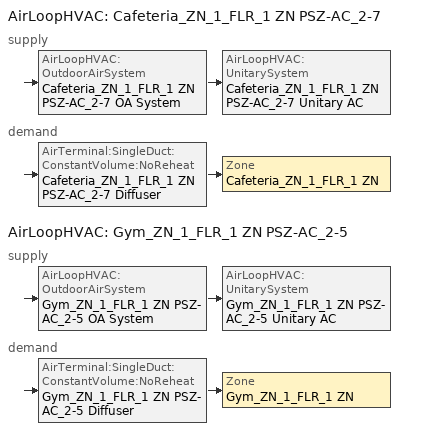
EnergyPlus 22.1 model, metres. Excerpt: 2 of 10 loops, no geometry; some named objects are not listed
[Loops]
AirLoopHVAC 'Cafeteria_ZN_1_FLR_1 ZN PSZ-AC_2-7'
 supply: AirLoopHVAC:OutdoorAirSystem 'Cafeteria_ZN_1_FLR_1 ZN PSZ-AC_2-7 OA System' > AirLoopHVAC:UnitarySystem 'Cafeteria_ZN_1_FLR_1 ZN PSZ-AC_2-7 Unitary AC'
 demand: AirTerminal:SingleDuct:ConstantVolume:NoReheat 'Cafeteria_ZN_1_FLR_1 ZN PSZ-AC_2-7 Diffuser' > Zone 'Cafeteria_ZN_1_FLR_1 ZN'
AirLoopHVAC 'Gym_ZN_1_FLR_1 ZN PSZ-AC_2-5'
 supply: AirLoopHVAC:OutdoorAirSystem 'Gym_ZN_1_FLR_1 ZN PSZ-AC_2-5 OA System' > AirLoopHVAC:UnitarySystem 'Gym_ZN_1_FLR_1 ZN PSZ-AC_2-5 Unitary AC'
 demand: AirTerminal:SingleDuct:ConstantVolume:NoReheat 'Gym_ZN_1_FLR_1 ZN PSZ-AC_2-5 Diffuser' > Zone 'Gym_ZN_1_FLR_1 ZN'
[ZoneControl:Thermostat] Temperature Difference Between Cutout And Setpoint {deltaC}=0
Name | Zone or ZoneList | Control Type Schedule | Control 1
Cafeteria_ZN_1_FLR_1 ZN Thermostat | Cafeteria_ZN_1_FLR_1 ZN | Cafeteria_ZN_1_FLR_1 ZN Thermostat Schedule | PrimarySchool Cafeteria Thermostat 1
Gym_ZN_1_FLR_1 ZN Thermostat | Gym_ZN_1_FLR_1 ZN | Gym_ZN_1_FLR_1 ZN Thermostat Schedule | PrimarySchool Gym Thermostat 1
[ThermostatSetpoint:DualSetpoint] Heating Setpoint Temperature Schedule=SchoolPrimary HTGSETP_SCH_NO_OPTIMUM; Cooling Setpoint Temperature Schedule=SchoolPrimary CLGSETP_SCH_NO_OPTIMUM
PrimarySchool Cafeteria Thermostat 1; PrimarySchool Gym Thermostat 1
[Zone equipment]
Cafeteria_ZN_1_FLR_1 ZN: Cafeteria_ZN_1_FLR_1 ZN PSZ-AC_2-7 Diffuser
Gym_ZN_1_FLR_1 ZN: Gym_ZN_1_FLR_1 ZN PSZ-AC_2-5 Diffuser
[Sizing:Zone] Zone Cooling Design Supply Air Temperature Input Method=SupplyAirTemperature; Zone Cooling Design Supply Air Temperature {C}=12.7778; Zone Cooling Design Supply Air Temperature Difference {deltaC}=11.11; Zone Heating Design Supply Air Temperature Input Method=SupplyAirTemperature; Zone Heating Design Supply Air Temperature {C}=50; Zone Heating Design Supply Air Temperature Difference {deltaC}=11.11; Zone Cooling Design Supply Air Humidity Ratio {kgWater/kgDryAir}=0.0085; Zone Heating Design Supply Air Humidity Ratio {kgWater/kgDryAir}=0.008; Cooling Design Air Flow Method=DesignDay; Cooling Design Air Flow Rate {m3/s}=0; Cooling Minimum Air Flow per Zone Floor Area {m3/s-m2}=0.000762; Cooling Minimum Air Flow {m3/s}=0; Cooling Minimum Air Flow Fraction=0; Heating Design Air Flow Method=DesignDay; Heating Design Air Flow Rate {m3/s}=0; Heating Maximum Air Flow per Zone Floor Area {m3/s-m2}=0.002032; Heating Maximum Air Flow {m3/s}=0.141576; Heating Maximum Air Flow Fraction=0.3; Account for Dedicated Outdoor Air System=No
Name | Design Specification Outdoor Air Object
Cafeteria_ZN_1_FLR_1 ZN | PrimarySchool Cafeteria Ventilation
Gym_ZN_1_FLR_1 ZN | PrimarySchool Gym Ventilation
[Controller:MechanicalVentilation] Availability Schedule=SchoolPrimary MinOA_MotorizedDamper_Sched; System Outdoor Air Method=ZoneSum
Name | Demand Controlled Ventilation | Zone or ZoneList Name 1 | Design Specification Outdoor Air Object Name 1
Controller Mechanical Ventilation 3 | No | Cafeteria_ZN_1_FLR_1 ZN | PrimarySchool Cafeteria Ventilation
Controller Mechanical Ventilation 2 | Yes | Gym_ZN_1_FLR_1 ZN | PrimarySchool Gym Ventilation
[DesignSpecification:OutdoorAir] Outdoor Air Method=Sum; Outdoor Air Flow per Zone {m3/s}=0; Outdoor Air Flow Air Changes per Hour {1/hr}=0
Name | Outdoor Air Flow per Person {m3/s-person} | Outdoor Air Flow per Zone Floor Area {m3/s-m2}
PrimarySchool Cafeteria Ventilation | 0.00353961 | 0.0009144
PrimarySchool Gym Ventilation | 0 | 0.001524
[AirTerminal:SingleDuct:ConstantVolume:NoReheat] Availability Schedule=Always On Discrete; Maximum Air Flow Rate {m3/s}=AutoSize
Cafeteria_ZN_1_FLR_1 ZN PSZ-AC_2-7 Diffuser; Gym_ZN_1_FLR_1 ZN PSZ-AC_2-5 Diffuser
[AirLoopHVAC] Design Supply Air Flow Rate {m3/s}=AutoSize; Design Return Air Flow Fraction of Supply Air Flow=1
Cafeteria_ZN_1_FLR_1 ZN PSZ-AC_2-7; Gym_ZN_1_FLR_1 ZN PSZ-AC_2-5
[Sizing:System] Type of Load to Size On=Sensible; Design Outdoor Air Flow Rate {m3/s}=Autosize; Central Heating Maximum System Air Flow Ratio=1; Preheat Design Temperature {C}=7.22222; Preheat Design Humidity Ratio {kgWater/kgDryAir}=0.008; Precool Design Temperature {C}=12.7778; Precool Design Humidity Ratio {kgWater/kgDryAir}=0.008; Central Cooling Design Supply Air Temperature {C}=12.7778; Central Heating Design Supply Air Temperature {C}=50; Type of Zone Sum to Use=Coincident; 100% Outdoor Air in Cooling=No; 100% Outdoor Air in Heating=No; Central Cooling Design Supply Air Humidity Ratio {kgWater/kgDryAir}=0.0085; Central Heating Design Supply Air Humidity Ratio {kgWater/kgDryAir}=0.008; Cooling Supply Air Flow Rate Method=DesignDay; Cooling Supply Air Flow Rate {m3/s}=0; Cooling Supply Air Flow Rate Per Floor Area {m3/s-m2}=0.00996765; Cooling Fraction of Autosized Cooling Supply Air Flow Rate=1; Cooling Supply Air Flow Rate Per Unit Cooling Capacity {m3/s-W}=3.94755e-05; Heating Supply Air Flow Rate Method=DesignDay; Heating Supply Air Flow Rate {m3/s}=0; Heating Supply Air Flow Rate Per Floor Area {m3/s-m2}=0.00996765; Heating Fraction of Autosized Heating Supply Air Flow Rate=1; Heating Fraction of Autosized Cooling Supply Air Flow Rate=1; Heating Supply Air Flow Rate Per Unit Heating Capacity {m3/s-W}=3.15882e-05; System Outdoor Air Method=ZoneSum; Zone Maximum Outdoor Air Fraction=1; Cooling Design Capacity Method=CoolingDesignCapacity; Cooling Design Capacity {W}=Autosize; Cooling Design Capacity Per Floor Area {W/m2}=234.7; Fraction of Autosized Cooling Design Capacity=1; Heating Design Capacity Method=HeatingDesignCapacity; Heating Design Capacity {W}=Autosize; Heating Design Capacity Per Floor Area {W/m2}=157; Fraction of Autosized Heating Design Capacity=1; Central Cooling Capacity Control Method=OnOff; Occupant Diversity=Autosize
Cafeteria_ZN_1_FLR_1 ZN PSZ-AC_2-7; Gym_ZN_1_FLR_1 ZN PSZ-AC_2-5
[Controller:OutdoorAir] Maximum Outdoor Air Flow Rate {m3/s}=Autosize; Economizer Control Type=DifferentialEnthalpy; Economizer Control Action Type=ModulateFlow; Lockout Type=LockoutWithHeating; Minimum Limit Type=FixedMinimum; Minimum Outdoor Air Schedule=SchoolPrimary MinOA_MotorizedDamper_Sched; High Humidity Control=No; Control High Indoor Humidity Based on Outdoor Humidity Ratio=Yes
Name | Minimum Outdoor Air Flow Rate {m3/s} | Maximum Fraction of Outdoor Air Schedule | Mechanical Ventilation Controller | Heat Recovery Bypass Control Type
Cafeteria_ZN_1_FLR_1 ZN PSZ-AC_2-7 OA System Controller | Autosize | CafeteriaZN1FLR1ZNPSZAC27maxOASch | Controller Mechanical Ventilation 3 | BypassWhenOAFlowGreaterThanMinimum
Gym_ZN_1_FLR_1 ZN PSZ-AC_2-5 OA System Controller | 0 | GymZN1FLR1ZNPSZAC25maxOASch | Controller Mechanical Ventilation 2 | BypassWhenWithinEconomizerLimits
[HeatExchanger:AirToAir:SensibleAndLatent]
Cafeteria_ZN_1_FLR_1 ZN PSZ-AC_2-7 ERV: Availability Schedule=Always On Discrete; Nominal Supply Air Flow Rate {m3/s}=Autosize; Sensible Effectiveness at 100% Heating Air Flow=0.7; Latent Effectiveness at 100% Heating Air Flow=0.6; Sensible Effectiveness at 75% Heating Air Flow=0.7; Latent Effectiveness at 75% Heating Air Flow=0.6; Sensible Effectiveness at 100% Cooling Air Flow=0.75; Latent Effectiveness at 100% Cooling Air Flow=0.6; Sensible Effectiveness at 75% Cooling Air Flow=0.75; Latent Effectiveness at 75% Cooling Air Flow=0.6; Nominal Electric Power {W}=1117.77; Supply Air Outlet Temperature Control=Yes; Heat Exchanger Type=Rotary; Frost Control Type=ExhaustOnly; Threshold Temperature {C}=-23.3; Initial Defrost Time Fraction=0.167; Rate of Defrost Time Fraction Increase {1/K}=1.44; Economizer Lockout=Yes
[SetpointManager:OutdoorAirPretreat]
Setpoint Manager Outdoor Air Pretreat 1: Control Variable=Temperature; Minimum Setpoint Temperature {C}=-99; Maximum Setpoint Temperature {C}=99; Minimum Setpoint Humidity Ratio {kgWater/kgDryAir}=1e-05; Maximum Setpoint Humidity Ratio {kgWater/kgDryAir}=1; Setpoint Node or NodeList=Cafeteria_ZN_1_FLR_1 ZN PSZ-AC_2-7 ERV Primary Outlet Air Node
[SetpointManager:MixedAir] Control Variable=Temperature
Name | Setpoint Node or NodeList
Cafeteria_ZN_1_FLR_1 ZN PSZ-AC_2-7 Mixed Air Node OS Default SPM | Cafeteria_ZN_1_FLR_1 ZN PSZ-AC_2-7 Mixed Air Node
Gym_ZN_1_FLR_1 ZN PSZ-AC_2-5 Mixed Air Node OS Default SPM | Gym_ZN_1_FLR_1 ZN PSZ-AC_2-5 Mixed Air Node
[AirLoopHVAC:UnitarySystem] Control Type=Load; Dehumidification Control Type=None; Availability Schedule=SchoolPrimary HVACOperationSchd; Fan Placement=DrawThrough; Supply Air Fan Operating Mode Schedule=SchoolPrimary HVACOperationSchd; DX Heating Coil Sizing Ratio=1; Use DOAS DX Cooling Coil=No; Minimum Supply Air Temperature {C}=2; Latent Load Control=SensibleOnlyLoadControl; Cooling Supply Air Flow Rate {m3/s}=Autosize; Heating Supply Air Flow Rate {m3/s}=Autosize; No Load Supply Air Flow Rate {m3/s}=Autosize; Maximum Supply Air Temperature {C}=80; Maximum Outdoor Dry-Bulb Temperature for Supplemental Heater Operation {C}=21; Maximum Cycling Rate {cycles/hr}=2.5; Heat Pump Time Constant {s}=60; Fraction of On-Cycle Power Use=0.01; Heat Pump Fan Delay Time {s}=60; Ancillary On-Cycle Electric Power {W}=0; Ancillary Off-Cycle Electric Power {W}=0
Name | Controlling Zone or Thermostat Location | Supply Fan | Heating Coil | Cooling Coil | Supplemental Heating Coil
Cafeteria_ZN_1_FLR_1 ZN PSZ-AC_2-7 Unitary AC | Cafeteria_ZN_1_FLR_1 ZN | Cafeteria_ZN_1_FLR_1 ZN PSZ-AC_2-7 Fan | Cafeteria_ZN_1_FLR_1 ZN PSZ-AC_2-7 Gas Htg Coil 401kBtu/hr 0.8 Thermal Eff | Cafeteria_ZN_1_FLR_1 ZN PSZ-AC_2-7 2spd DX AC Clg Coil 176kBtu/hr 10.8EER | Cafeteria_ZN_1_FLR_1 ZN PSZ-AC_2-7 No Heat
Gym_ZN_1_FLR_1 ZN PSZ-AC_2-5 Unitary AC | Gym_ZN_1_FLR_1 ZN | Gym_ZN_1_FLR_1 ZN PSZ-AC_2-5 Fan | Gym_ZN_1_FLR_1 ZN PSZ-AC_2-5 Gas Htg Coil 191kBtu/hr 0.8 Thermal Eff | Gym_ZN_1_FLR_1 ZN PSZ-AC_2-5 2spd DX AC Clg Coil 97kBtu/hr 11.0EER | Gym_ZN_1_FLR_1 ZN PSZ-AC_2-5 No Heat
[Fan:OnOff] Availability Schedule=Always On Discrete; Pressure Rise {Pa}=622.722; Maximum Flow Rate {m3/s}=Autosize; Motor In Airstream Fraction=1
Name | Fan Total Efficiency | Motor Efficiency | Fan Power Ratio Function of Speed Ratio Curve | Fan Efficiency Ratio Function of Speed Ratio Curve
Cafeteria_ZN_1_FLR_1 ZN PSZ-AC_2-7 Fan | 0.58175 | 0.895 | Fan On Off Power Curve 2 | Fan On Off Efficiency Curve 2
Gym_ZN_1_FLR_1 ZN PSZ-AC_2-5 Fan | 0.56225 | 0.865 | Fan On Off Power Curve 1 | Fan On Off Efficiency Curve 1
[Coil:Heating:Fuel] Availability Schedule=Always On Discrete; Fuel Type=NaturalGas; Burner Efficiency=0.8; Nominal Capacity {W}=AutoSize; Parasitic Electric Load {W}=0; Parasitic Fuel Load {W}=0
Cafeteria_ZN_1_FLR_1 ZN PSZ-AC_2-7 Gas Htg Coil 401kBtu/hr 0.8 Thermal Eff; Gym_ZN_1_FLR_1 ZN PSZ-AC_2-5 Gas Htg Coil 191kBtu/hr 0.8 Thermal Eff
[Coil:Cooling:DX:TwoSpeed] Availability Schedule=Always On Discrete; High Speed Gross Rated Total Cooling Capacity {W}=Autosize; High Speed Rated Sensible Heat Ratio=Autosize; High Speed Rated Air Flow Rate {m3/s}=Autosize; Unit Internal Static Air Pressure {Pa}=773.3; Total Cooling Capacity Function of Temperature Curve=PSZ-AC_Unitary_PackagecoolCapFT; Total Cooling Capacity Function of Flow Fraction Curve=PSZ-AC_Unitary_PackagecoolFFF; Energy Input Ratio Function of Temperature Curve=PSZ-AC DX Unitary Package EIRFT; Energy Input Ratio Function of Flow Fraction Curve=PSZ-AC_Unitary_PackagecoolEIRFFF; Part Load Fraction Correlation Curve=PSZ-AC_Unitary_PackagecoolPLR; Low Speed Gross Rated Total Cooling Capacity {W}=Autosize; Low Speed Gross Rated Sensible Heat Ratio=0.69; Low Speed Rated Air Flow Rate {m3/s}=Autosize; Low Speed Total Cooling Capacity Function of Temperature Curve=PSZ-AC_Unitary_PackagecoolCapFT; Low Speed Energy Input Ratio Function of Temperature Curve=PSZ-AC DX Unitary Package EIRFT; Condenser Type=AirCooled; Minimum Outdoor Dry-Bulb Temperature for Compressor Operation {C}=-25; High Speed Evaporative Condenser Effectiveness=0; High Speed Evaporative Condenser Air Flow Rate {m3/s}=Autosize; High Speed Evaporative Condenser Pump Rated Power Consumption {W}=Autosize; Low Speed Evaporative Condenser Effectiveness=0; Low Speed Evaporative Condenser Air Flow Rate {m3/s}=Autosize; Low Speed Evaporative Condenser Pump Rated Power Consumption {W}=Autosize; Basin Heater Capacity {W/K}=10; Basin Heater Setpoint Temperature {C}=2
Name | High Speed Gross Rated Cooling COP {W/W} | Low Speed Gross Rated Cooling COP {W/W}
Cafeteria_ZN_1_FLR_1 ZN PSZ-AC_2-7 2spd DX AC Clg Coil 176kBtu/hr 10.8EER | 3.73224 | 3.73224
Gym_ZN_1_FLR_1 ZN PSZ-AC_2-5 2spd DX AC Clg Coil 97kBtu/hr 11.0EER | 3.79883 | 3.79883
[Coil:Heating:Electric] Availability Schedule=Always Off Discrete; Efficiency=1; Nominal Capacity {W}=0
Cafeteria_ZN_1_FLR_1 ZN PSZ-AC_2-7 No Heat; Gym_ZN_1_FLR_1 ZN PSZ-AC_2-5 No Heat
[SetpointManager:SingleZone:Reheat] Control Variable=Temperature; Minimum Supply Air Temperature {C}=12.7778; Maximum Supply Air Temperature {C}=50
Name | Control Zone | Setpoint Node or NodeList
Cafeteria_ZN_1_FLR_1 ZN Setpoint Manager SZ Reheat | Cafeteria_ZN_1_FLR_1 ZN | Cafeteria_ZN_1_FLR_1 ZN PSZ-AC_2-7 Supply Outlet Node
Gym_ZN_1_FLR_1 ZN Setpoint Manager SZ Reheat | Gym_ZN_1_FLR_1 ZN | Gym_ZN_1_FLR_1 ZN PSZ-AC_2-5 Supply Outlet Node
[EnergyManagementSystem:GlobalVariable]
corner_class_2_pod_2_zn_1_flr_1_zn_Cooling_Temperature_Setpoint
corner_class_2_pod_2_zn_1_flr_1_zn_Cooling_Temperature_Setpoint_Enable
corner_class_2_pod_2_zn_1_flr_1_zn_Heating_Temperature_Setpoint
corner_class_2_pod_2_zn_1_flr_1_zn_Heating_Temperature_Setpoint_Enable
corner_class_2_pod_2_zn_1_flr_1_zn_vav_terminal_outlet_air_node_Air_Flow_Setpoint
corner_class_2_pod_2_zn_1_flr_1_zn_vav_terminal_outlet_air_node_Air_Flow_Setpoint_Enable
corner_class_2_pod_2_zn_1_flr_1_zn_vav_terminal_outlet_air_node_Humidity_Setpoint
corner_class_2_pod_2_zn_1_flr_1_zn_vav_terminal_outlet_air_node_Humidity_Setpoint_Enable
corner_class_2_pod_2_zn_1_flr_1_zn_vav_terminal_outlet_air_node_Temperature_Setpoint
corner_class_2_pod_2_zn_1_flr_1_zn_vav_terminal_outlet_air_node_Temperature_Setpoint_Enable
corner_class_2_pod_3_zn_1_flr_1_zn_Cooling_Temperature_Setpoint
corner_class_2_pod_3_zn_1_flr_1_zn_Cooling_Temperature_Setpoint_Enable
corner_class_2_pod_3_zn_1_flr_1_zn_Heating_Temperature_Setpoint
corner_class_2_pod_3_zn_1_flr_1_zn_Heating_Temperature_Setpoint_Enable
corner_class_2_pod_3_zn_1_flr_1_zn_vav_terminal_outlet_air_node_Air_Flow_Setpoint
corner_class_2_pod_3_zn_1_flr_1_zn_vav_terminal_outlet_air_node_Air_Flow_Setpoint_Enable
corner_class_2_pod_3_zn_1_flr_1_zn_vav_terminal_outlet_air_node_Humidity_Setpoint
corner_class_2_pod_3_zn_1_flr_1_zn_vav_terminal_outlet_air_node_Humidity_Setpoint_Enable
corner_class_2_pod_3_zn_1_flr_1_zn_vav_terminal_outlet_air_node_Temperature_Setpoint
corner_class_2_pod_3_zn_1_flr_1_zn_vav_terminal_outlet_air_node_Temperature_Setpoint_Enable
corridor_pod_1_zn_1_flr_1_zn_Cooling_Temperature_Setpoint
corridor_pod_1_zn_1_flr_1_zn_Cooling_Temperature_Setpoint_Enable
corridor_pod_1_zn_1_flr_1_zn_Heating_Temperature_Setpoint
corridor_pod_1_zn_1_flr_1_zn_Heating_Temperature_Setpoint_Enable
corridor_pod_1_zn_1_flr_1_zn_vav_terminal_outlet_air_node_Air_Flow_Setpoint
corridor_pod_1_zn_1_flr_1_zn_vav_terminal_outlet_air_node_Air_Flow_Setpoint_Enable
corridor_pod_1_zn_1_flr_1_zn_vav_terminal_outlet_air_node_Humidity_Setpoint
corridor_pod_1_zn_1_flr_1_zn_vav_terminal_outlet_air_node_Humidity_Setpoint_Enable
corridor_pod_1_zn_1_flr_1_zn_vav_terminal_outlet_air_node_Temperature_Setpoint
corridor_pod_1_zn_1_flr_1_zn_vav_terminal_outlet_air_node_Temperature_Setpoint_Enable
corridor_pod_2_zn_1_flr_1_zn_Cooling_Temperature_Setpoint
corridor_pod_2_zn_1_flr_1_zn_Cooling_Temperature_Setpoint_Enable
corridor_pod_2_zn_1_flr_1_zn_Heating_Temperature_Setpoint
corridor_pod_2_zn_1_flr_1_zn_Heating_Temperature_Setpoint_Enable
corridor_pod_2_zn_1_flr_1_zn_vav_terminal_outlet_air_node_Air_Flow_Setpoint
corridor_pod_2_zn_1_flr_1_zn_vav_terminal_outlet_air_node_Air_Flow_Setpoint_Enable
corridor_pod_2_zn_1_flr_1_zn_vav_terminal_outlet_air_node_Humidity_Setpoint
corridor_pod_2_zn_1_flr_1_zn_vav_terminal_outlet_air_node_Humidity_Setpoint_Enable
corridor_pod_2_zn_1_flr_1_zn_vav_terminal_outlet_air_node_Temperature_Setpoint
corridor_pod_2_zn_1_flr_1_zn_vav_terminal_outlet_air_node_Temperature_Setpoint_Enable
corridor_pod_3_zn_1_flr_1_zn_Cooling_Temperature_Setpoint
corridor_pod_3_zn_1_flr_1_zn_Cooling_Temperature_Setpoint_Enable
corridor_pod_3_zn_1_flr_1_zn_Heating_Temperature_Setpoint
corridor_pod_3_zn_1_flr_1_zn_Heating_Temperature_Setpoint_Enable
corridor_pod_3_zn_1_flr_1_zn_vav_terminal_outlet_air_node_Air_Flow_Setpoint
corridor_pod_3_zn_1_flr_1_zn_vav_terminal_outlet_air_node_Air_Flow_Setpoint_Enable
corridor_pod_3_zn_1_flr_1_zn_vav_terminal_outlet_air_node_Humidity_Setpoint
corridor_pod_3_zn_1_flr_1_zn_vav_terminal_outlet_air_node_Humidity_Setpoint_Enable
corridor_pod_3_zn_1_flr_1_zn_vav_terminal_outlet_air_node_Temperature_Setpoint
corridor_pod_3_zn_1_flr_1_zn_vav_terminal_outlet_air_node_Temperature_Setpoint_Enable
gym_zn_1_flr_1_zn_Cooling_Temperature_Setpoint
gym_zn_1_flr_1_zn_Cooling_Temperature_Setpoint_Enable
gym_zn_1_flr_1_zn_Heating_Temperature_Setpoint
gym_zn_1_flr_1_zn_Heating_Temperature_Setpoint_Enable
gym_zn_1_flr_1_zn_psz_ac_2_5_diffuser_outlet_air_node_Air_Flow_Setpoint
gym_zn_1_flr_1_zn_psz_ac_2_5_diffuser_outlet_air_node_Air_Flow_Setpoint_Enable
gym_zn_1_flr_1_zn_psz_ac_2_5_diffuser_outlet_air_node_Humidity_Setpoint
gym_zn_1_flr_1_zn_psz_ac_2_5_diffuser_outlet_air_node_Humidity_Setpoint_Enable
gym_zn_1_flr_1_zn_psz_ac_2_5_diffuser_outlet_air_node_Temperature_Setpoint
gym_zn_1_flr_1_zn_psz_ac_2_5_diffuser_outlet_air_node_Temperature_Setpoint_Enable
gym_zn_1_flr_1_zn_psz_ac_2_5_supply_outlet_node_Air_Flow_Setpoint
gym_zn_1_flr_1_zn_psz_ac_2_5_supply_outlet_node_Air_Flow_Setpoint_Enable
gym_zn_1_flr_1_zn_psz_ac_2_5_supply_outlet_node_Humidity_Setpoint
gym_zn_1_flr_1_zn_psz_ac_2_5_supply_outlet_node_Humidity_Setpoint_Enable
gym_zn_1_flr_1_zn_psz_ac_2_5_supply_outlet_node_Temperature_Setpoint
gym_zn_1_flr_1_zn_psz_ac_2_5_supply_outlet_node_Temperature_Setpoint_Enable
kitchen_zn_1_flr_1_zn_Cooling_Temperature_Setpoint
kitchen_zn_1_flr_1_zn_Cooling_Temperature_Setpoint_Enable
kitchen_zn_1_flr_1_zn_Heating_Temperature_Setpoint
kitchen_zn_1_flr_1_zn_Heating_Temperature_Setpoint_Enable
kitchen_zn_1_flr_1_zn_psz_ac_1_6_diffuser_outlet_air_node_Air_Flow_Setpoint
kitchen_zn_1_flr_1_zn_psz_ac_1_6_diffuser_outlet_air_node_Air_Flow_Setpoint_Enable
kitchen_zn_1_flr_1_zn_psz_ac_1_6_diffuser_outlet_air_node_Humidity_Setpoint
kitchen_zn_1_flr_1_zn_psz_ac_1_6_diffuser_outlet_air_node_Humidity_Setpoint_Enable
kitchen_zn_1_flr_1_zn_psz_ac_1_6_diffuser_outlet_air_node_Temperature_Setpoint
kitchen_zn_1_flr_1_zn_psz_ac_1_6_diffuser_outlet_air_node_Temperature_Setpoint_Enable
kitchen_zn_1_flr_1_zn_psz_ac_1_6_supply_outlet_node_Air_Flow_Setpoint
kitchen_zn_1_flr_1_zn_psz_ac_1_6_supply_outlet_node_Air_Flow_Setpoint_Enable
kitchen_zn_1_flr_1_zn_psz_ac_1_6_supply_outlet_node_Humidity_Setpoint
kitchen_zn_1_flr_1_zn_psz_ac_1_6_supply_outlet_node_Humidity_Setpoint_Enable
kitchen_zn_1_flr_1_zn_psz_ac_1_6_supply_outlet_node_Temperature_Setpoint
kitchen_zn_1_flr_1_zn_psz_ac_1_6_supply_outlet_node_Temperature_Setpoint_Enable
library_media_center_zn_1_flr_1_zn_Cooling_Temperature_Setpoint
library_media_center_zn_1_flr_1_zn_Cooling_Temperature_Setpoint_Enable
library_media_center_zn_1_flr_1_zn_Heating_Temperature_Setpoint
library_media_center_zn_1_flr_1_zn_Heating_Temperature_Setpoint_Enable
library_media_center_zn_1_flr_1_zn_vav_terminal_outlet_air_node_Air_Flow_Setpoint
library_media_center_zn_1_flr_1_zn_vav_terminal_outlet_air_node_Air_Flow_Setpoint_Enable
library_media_center_zn_1_flr_1_zn_vav_terminal_outlet_air_node_Humidity_Setpoint
library_media_center_zn_1_flr_1_zn_vav_terminal_outlet_air_node_Humidity_Setpoint_Enable
library_media_center_zn_1_flr_1_zn_vav_terminal_outlet_air_node_Temperature_Setpoint
library_media_center_zn_1_flr_1_zn_vav_terminal_outlet_air_node_Temperature_Setpoint_Enable
lobby_zn_1_flr_1_zn_Cooling_Temperature_Setpoint
lobby_zn_1_flr_1_zn_Cooling_Temperature_Setpoint_Enable
lobby_zn_1_flr_1_zn_Heating_Temperature_Setpoint
lobby_zn_1_flr_1_zn_Heating_Temperature_Setpoint_Enable
lobby_zn_1_flr_1_zn_vav_terminal_outlet_air_node_Air_Flow_Setpoint
lobby_zn_1_flr_1_zn_vav_terminal_outlet_air_node_Air_Flow_Setpoint_Enable
lobby_zn_1_flr_1_zn_vav_terminal_outlet_air_node_Humidity_Setpoint
lobby_zn_1_flr_1_zn_vav_terminal_outlet_air_node_Humidity_Setpoint_Enable
lobby_zn_1_flr_1_zn_vav_terminal_outlet_air_node_Temperature_Setpoint
lobby_zn_1_flr_1_zn_vav_terminal_outlet_air_node_Temperature_Setpoint_Enable
main_corridor_zn_1_flr_1_zn_Cooling_Temperature_Setpoint
main_corridor_zn_1_flr_1_zn_Cooling_Temperature_Setpoint_Enable
main_corridor_zn_1_flr_1_zn_Heating_Temperature_Setpoint
main_corridor_zn_1_flr_1_zn_Heating_Temperature_Setpoint_Enable
main_corridor_zn_1_flr_1_zn_vav_terminal_outlet_air_node_Air_Flow_Setpoint
main_corridor_zn_1_flr_1_zn_vav_terminal_outlet_air_node_Air_Flow_Setpoint_Enable
main_corridor_zn_1_flr_1_zn_vav_terminal_outlet_air_node_Humidity_Setpoint
main_corridor_zn_1_flr_1_zn_vav_terminal_outlet_air_node_Humidity_Setpoint_Enable
main_corridor_zn_1_flr_1_zn_vav_terminal_outlet_air_node_Temperature_Setpoint
main_corridor_zn_1_flr_1_zn_vav_terminal_outlet_air_node_Temperature_Setpoint_Enable
mech_zn_1_flr_1_zn_Cooling_Temperature_Setpoint
mech_zn_1_flr_1_zn_Cooling_Temperature_Setpoint_Enable
mech_zn_1_flr_1_zn_Heating_Temperature_Setpoint
mech_zn_1_flr_1_zn_Heating_Temperature_Setpoint_Enable
mech_zn_1_flr_1_zn_vav_terminal_outlet_air_node_Air_Flow_Setpoint
mech_zn_1_flr_1_zn_vav_terminal_outlet_air_node_Air_Flow_Setpoint_Enable
mech_zn_1_flr_1_zn_vav_terminal_outlet_air_node_Humidity_Setpoint
mech_zn_1_flr_1_zn_vav_terminal_outlet_air_node_Humidity_Setpoint_Enable
mech_zn_1_flr_1_zn_vav_terminal_outlet_air_node_Temperature_Setpoint
mech_zn_1_flr_1_zn_vav_terminal_outlet_air_node_Temperature_Setpoint_Enable
mult_class_1_pod_1_zn_1_flr_1_zn_Cooling_Temperature_Setpoint
mult_class_1_pod_1_zn_1_flr_1_zn_Cooling_Temperature_Setpoint_Enable
mult_class_1_pod_1_zn_1_flr_1_zn_Heating_Temperature_Setpoint
mult_class_1_pod_1_zn_1_flr_1_zn_Heating_Temperature_Setpoint_Enable
mult_class_1_pod_1_zn_1_flr_1_zn_vav_terminal_outlet_air_node_Air_Flow_Setpoint
mult_class_1_pod_1_zn_1_flr_1_zn_vav_terminal_outlet_air_node_Air_Flow_Setpoint_Enable
mult_class_1_pod_1_zn_1_flr_1_zn_vav_terminal_outlet_air_node_Humidity_Setpoint
mult_class_1_pod_1_zn_1_flr_1_zn_vav_terminal_outlet_air_node_Humidity_Setpoint_Enable
mult_class_1_pod_1_zn_1_flr_1_zn_vav_terminal_outlet_air_node_Temperature_Setpoint
mult_class_1_pod_1_zn_1_flr_1_zn_vav_terminal_outlet_air_node_Temperature_Setpoint_Enable
mult_class_1_pod_2_zn_1_flr_1_zn_Cooling_Temperature_Setpoint
mult_class_1_pod_2_zn_1_flr_1_zn_Cooling_Temperature_Setpoint_Enable
mult_class_1_pod_2_zn_1_flr_1_zn_Heating_Temperature_Setpoint
mult_class_1_pod_2_zn_1_flr_1_zn_Heating_Temperature_Setpoint_Enable
mult_class_1_pod_2_zn_1_flr_1_zn_vav_terminal_outlet_air_node_Air_Flow_Setpoint
mult_class_1_pod_2_zn_1_flr_1_zn_vav_terminal_outlet_air_node_Air_Flow_Setpoint_Enable
mult_class_1_pod_2_zn_1_flr_1_zn_vav_terminal_outlet_air_node_Humidity_Setpoint
mult_class_1_pod_2_zn_1_flr_1_zn_vav_terminal_outlet_air_node_Humidity_Setpoint_Enable
mult_class_1_pod_2_zn_1_flr_1_zn_vav_terminal_outlet_air_node_Temperature_Setpoint
mult_class_1_pod_2_zn_1_flr_1_zn_vav_terminal_outlet_air_node_Temperature_Setpoint_Enable
mult_class_1_pod_3_zn_1_flr_1_zn_Cooling_Temperature_Setpoint
mult_class_1_pod_3_zn_1_flr_1_zn_Cooling_Temperature_Setpoint_Enable
mult_class_1_pod_3_zn_1_flr_1_zn_Heating_Temperature_Setpoint
mult_class_1_pod_3_zn_1_flr_1_zn_Heating_Temperature_Setpoint_Enable
mult_class_1_pod_3_zn_1_flr_1_zn_vav_terminal_outlet_air_node_Air_Flow_Setpoint
mult_class_1_pod_3_zn_1_flr_1_zn_vav_terminal_outlet_air_node_Air_Flow_Setpoint_Enable
mult_class_1_pod_3_zn_1_flr_1_zn_vav_terminal_outlet_air_node_Humidity_Setpoint
mult_class_1_pod_3_zn_1_flr_1_zn_vav_terminal_outlet_air_node_Humidity_Setpoint_Enable
mult_class_1_pod_3_zn_1_flr_1_zn_vav_terminal_outlet_air_node_Temperature_Setpoint
mult_class_1_pod_3_zn_1_flr_1_zn_vav_terminal_outlet_air_node_Temperature_Setpoint_Enable
mult_class_2_pod_1_zn_1_flr_1_zn_Cooling_Temperature_Setpoint
mult_class_2_pod_1_zn_1_flr_1_zn_Cooling_Temperature_Setpoint_Enable
mult_class_2_pod_1_zn_1_flr_1_zn_Heating_Temperature_Setpoint
mult_class_2_pod_1_zn_1_flr_1_zn_Heating_Temperature_Setpoint_Enable
mult_class_2_pod_1_zn_1_flr_1_zn_vav_terminal_outlet_air_node_Air_Flow_Setpoint
mult_class_2_pod_1_zn_1_flr_1_zn_vav_terminal_outlet_air_node_Air_Flow_Setpoint_Enable
mult_class_2_pod_1_zn_1_flr_1_zn_vav_terminal_outlet_air_node_Humidity_Setpoint
mult_class_2_pod_1_zn_1_flr_1_zn_vav_terminal_outlet_air_node_Humidity_Setpoint_Enable
mult_class_2_pod_1_zn_1_flr_1_zn_vav_terminal_outlet_air_node_Temperature_Setpoint
mult_class_2_pod_1_zn_1_flr_1_zn_vav_terminal_outlet_air_node_Temperature_Setpoint_Enable
mult_class_2_pod_2_zn_1_flr_1_zn_Cooling_Temperature_Setpoint
mult_class_2_pod_2_zn_1_flr_1_zn_Cooling_Temperature_Setpoint_Enable
mult_class_2_pod_2_zn_1_flr_1_zn_Heating_Temperature_Setpoint
mult_class_2_pod_2_zn_1_flr_1_zn_Heating_Temperature_Setpoint_Enable
mult_class_2_pod_2_zn_1_flr_1_zn_vav_terminal_outlet_air_node_Air_Flow_Setpoint
mult_class_2_pod_2_zn_1_flr_1_zn_vav_terminal_outlet_air_node_Air_Flow_Setpoint_Enable
mult_class_2_pod_2_zn_1_flr_1_zn_vav_terminal_outlet_air_node_Humidity_Setpoint
mult_class_2_pod_2_zn_1_flr_1_zn_vav_terminal_outlet_air_node_Humidity_Setpoint_Enable
mult_class_2_pod_2_zn_1_flr_1_zn_vav_terminal_outlet_air_node_Temperature_Setpoint
mult_class_2_pod_2_zn_1_flr_1_zn_vav_terminal_outlet_air_node_Temperature_Setpoint_Enable
mult_class_2_pod_3_zn_1_flr_1_zn_Cooling_Temperature_Setpoint
mult_class_2_pod_3_zn_1_flr_1_zn_Cooling_Temperature_Setpoint_Enable
mult_class_2_pod_3_zn_1_flr_1_zn_Heating_Temperature_Setpoint
mult_class_2_pod_3_zn_1_flr_1_zn_Heating_Temperature_Setpoint_Enable
mult_class_2_pod_3_zn_1_flr_1_zn_vav_terminal_outlet_air_node_Air_Flow_Setpoint
mult_class_2_pod_3_zn_1_flr_1_zn_vav_terminal_outlet_air_node_Air_Flow_Setpoint_Enable
mult_class_2_pod_3_zn_1_flr_1_zn_vav_terminal_outlet_air_node_Humidity_Setpoint
mult_class_2_pod_3_zn_1_flr_1_zn_vav_terminal_outlet_air_node_Humidity_Setpoint_Enable
mult_class_2_pod_3_zn_1_flr_1_zn_vav_terminal_outlet_air_node_Temperature_Setpoint
mult_class_2_pod_3_zn_1_flr_1_zn_vav_terminal_outlet_air_node_Temperature_Setpoint_Enable
offices_zn_1_flr_1_zn_Cooling_Temperature_Setpoint
offices_zn_1_flr_1_zn_Cooling_Temperature_Setpoint_Enable
offices_zn_1_flr_1_zn_Heating_Temperature_Setpoint
offices_zn_1_flr_1_zn_Heating_Temperature_Setpoint_Enable
offices_zn_1_flr_1_zn_vav_terminal_outlet_air_node_Air_Flow_Setpoint
offices_zn_1_flr_1_zn_vav_terminal_outlet_air_node_Air_Flow_Setpoint_Enable
offices_zn_1_flr_1_zn_vav_terminal_outlet_air_node_Humidity_Setpoint
offices_zn_1_flr_1_zn_vav_terminal_outlet_air_node_Humidity_Setpoint_Enable
offices_zn_1_flr_1_zn_vav_terminal_outlet_air_node_Temperature_Setpoint
offices_zn_1_flr_1_zn_vav_terminal_outlet_air_node_Temperature_Setpoint_Enable
Wired_LTG
[EnergyManagementSystem:InternalVariable] Internal Data Type=Zone Floor Area
Name | Internal Data Index Key
Cafeteria_ZN_1_FLR_1ZN_Area | Cafeteria_ZN_1_FLR_1 ZN
Gym_ZN_1_FLR_1ZN_Area | Gym_ZN_1_FLR_1 ZN
[EnergyManagementSystem:Sensor]
Name | Output:Variable or Output:Meter Index Key | Output:Variable or Output:Meter
Business_Sensor | SchoolPrimary_BUSINESS_SCH | Schedule Value
Cafeteria_ZN_1_FLR_1ZN_LSr | Cafeteria_ZN_1_FLR_1 ZN | Zone Lights Electricity Rate
Facility_Int_LTG |  | InteriorLights:Electricity
Gym_ZN_1_FLR_1ZN_LSr | Gym_ZN_1_FLR_1 ZN | Zone Lights Electricity Rate
Mains_Water_Temp_Sen | Environment | Site Mains Water Temperature
OAT; OAT_1; OAT_2 | Environment | Site Outdoor Air Drybulb Temperature
[EnergyManagementSystem:Actuator]
Name | Actuated Component Unique | Actuated Component Type | Actuated Component Control Type
Bath_ZN_1_FLR_1ZN_Light1_Actuator | Bath_ZN_1_FLR_1 ZN PrimarySchool Restroom Lights | Lights | Electricity Rate
Cafeteria_ZN_1_FLR_1ZN_Light1_Actuator | Cafeteria_ZN_1_FLR_1 ZN PrimarySchool Cafeteria Lights | Lights | Electricity Rate
Computer_Class_ZN_1_FLR_1ZN_Light1_Actuator | Computer_Class_ZN_1_FLR_1 ZN PrimarySchool ComputerRoom Lights | Lights | Electricity Rate
Corner_Class_1_Pod_1_ZN_1_FLR_1ZN_Light1_Actuator; Corner_Class_1_Pod_2_ZN_1_FLR_1ZN_Light1_Actuator; Corner_Class_1_Pod_3_ZN_1_FLR_1ZN_Light1_Actuator; Corner_Class_2_Pod_1_ZN_1_FLR_1ZN_Light1_Actuator; Corner_Class_2_Pod_2_ZN_1_FLR_1ZN_Light1_Actuator; Corner_Class_2_Pod_3_ZN_1_FLR_1ZN_Light1_Actuator; Mult_Class_1_Pod_1_ZN_1_FLR_1ZN_Light1_Actuator; Mult_Class_1_Pod_2_ZN_1_FLR_1ZN_Light1_Actuator; Mult_Class_1_Pod_3_ZN_1_FLR_1ZN_Light1_Actuator; Mult_Class_2_Pod_1_ZN_1_FLR_1ZN_Light1_Actuator; Mult_Class_2_Pod_2_ZN_1_FLR_1ZN_Light1_Actuator; Mult_Class_2_Pod_3_ZN_1_FLR_1ZN_Light1_Actuator | Corner_Class_1_Pod_1_ZN_1_FLR_1 ZN PrimarySchool Classroom Lights | Lights | Electricity Rate
Corridor_Pod_1_ZN_1_FLR_1ZN_Light1_Actuator; Corridor_Pod_2_ZN_1_FLR_1ZN_Light1_Actuator; Corridor_Pod_3_ZN_1_FLR_1ZN_Light1_Actuator; Main_Corridor_ZN_1_FLR_1ZN_Light1_Actuator | Corridor_Pod_1_ZN_1_FLR_1 ZN PrimarySchool Corridor Lights | Lights | Electricity Rate
Energy_Management_System_Actuator_111 | Cafeteria_ZN_1_FLR_1 ZN | Zone Temperature Control | Cooling Setpoint
Energy_Management_System_Actuator_122 | Gym_ZN_1_FLR_1 ZN | Zone Temperature Control | Cooling Setpoint
Energy_Management_System_Actuator_14 | Gym_ZN_1_FLR_1 ZN PSZ-AC_2-5 Diffuser Outlet Air Node | System Node Setpoint | Humidity Ratio Setpoint
Energy_Management_System_Actuator_15 | Gym_ZN_1_FLR_1 ZN PSZ-AC_2-5 Supply Outlet Node | System Node Setpoint | Humidity Ratio Setpoint
Energy_Management_System_Actuator_17 | Kitchen_ZN_1_FLR_1 ZN PSZ-AC_1-6 Supply Outlet Node | System Node Setpoint | Humidity Ratio Setpoint
Energy_Management_System_Actuator_2 | Cafeteria_ZN_1_FLR_1 ZN PSZ-AC_2-7 Diffuser Outlet Air Node | System Node Setpoint | Humidity Ratio Setpoint
Energy_Management_System_Actuator_3 | Cafeteria_ZN_1_FLR_1 ZN PSZ-AC_2-7 Supply Outlet Node | System Node Setpoint | Humidity Ratio Setpoint
Energy_Management_System_Actuator_30 | Cafeteria_ZN_1_FLR_1 ZN PSZ-AC_2-7 Diffuser Outlet Air Node | System Node Setpoint | Mass Flow Rate Setpoint
Energy_Management_System_Actuator_31 | Cafeteria_ZN_1_FLR_1 ZN PSZ-AC_2-7 Supply Outlet Node | System Node Setpoint | Mass Flow Rate Setpoint
Energy_Management_System_Actuator_42 | Gym_ZN_1_FLR_1 ZN PSZ-AC_2-5 Diffuser Outlet Air Node | System Node Setpoint | Mass Flow Rate Setpoint
Energy_Management_System_Actuator_43 | Gym_ZN_1_FLR_1 ZN PSZ-AC_2-5 Supply Outlet Node | System Node Setpoint | Mass Flow Rate Setpoint
Energy_Management_System_Actuator_45 | Kitchen_ZN_1_FLR_1 ZN PSZ-AC_1-6 Supply Outlet Node | System Node Setpoint | Mass Flow Rate Setpoint
Energy_Management_System_Actuator_58 | Cafeteria_ZN_1_FLR_1 ZN PSZ-AC_2-7 Diffuser Outlet Air Node | System Node Setpoint | Temperature Setpoint
Energy_Management_System_Actuator_59 | Cafeteria_ZN_1_FLR_1 ZN PSZ-AC_2-7 Supply Outlet Node | System Node Setpoint | Temperature Setpoint
Energy_Management_System_Actuator_70 | Gym_ZN_1_FLR_1 ZN PSZ-AC_2-5 Diffuser Outlet Air Node | System Node Setpoint | Temperature Setpoint
Energy_Management_System_Actuator_71 | Gym_ZN_1_FLR_1 ZN PSZ-AC_2-5 Supply Outlet Node | System Node Setpoint | Temperature Setpoint
Energy_Management_System_Actuator_73 | Kitchen_ZN_1_FLR_1 ZN PSZ-AC_1-6 Supply Outlet Node | System Node Setpoint | Temperature Setpoint
Energy_Management_System_Actuator_86 | Cafeteria_ZN_1_FLR_1 ZN | Zone Temperature Control | Heating Setpoint
Energy_Management_System_Actuator_97 | Gym_ZN_1_FLR_1 ZN | Zone Temperature Control | Heating Setpoint
Gym_ZN_1_FLR_1ZN_Light1_Actuator | Gym_ZN_1_FLR_1 ZN PrimarySchool Gym Lights | Lights | Electricity Rate
Kitchen_ZN_1_FLR_1ZN_Light1_Actuator | Kitchen_ZN_1_FLR_1 ZN PrimarySchool Kitchen Lights | Lights | Electricity Rate
Library_Media_Center_ZN_1_FLR_1ZN_Light1_Actuator | Library_Media_Center_ZN_1_FLR_1 ZN PrimarySchool Library Lights | Lights | Electricity Rate
Lobby_ZN_1_FLR_1ZN_Light1_Actuator | Lobby_ZN_1_FLR_1 ZN PrimarySchool Lobby Lights | Lights | Electricity Rate
Mains_Water_Temp_Act | Mains Water Temperature | Schedule:Constant | Schedule Value
Mech_ZN_1_FLR_1ZN_Light1_Actuator | Mech_ZN_1_FLR_1 ZN PrimarySchool Mechanical Lights | Lights | Electricity Rate
Offices_ZN_1_FLR_1ZN_Light1_Actuator | Offices_ZN_1_FLR_1 ZN PrimarySchool Office Lights | Lights | Electricity Rate
PVAVOTHERClgSch0; PVAVPOD1ClgSch0; PVAVPOD2ClgSch0 | SchoolPrimary CLGSETP_SCH_NO_OPTIMUM | Schedule:Year | Schedule Value
PVAVOTHERHtgSch0; PVAVPOD1HtgSch0; PVAVPOD2HtgSch0 | SchoolPrimary HTGSETP_SCH_NO_OPTIMUM | Schedule:Year | Schedule Value
[EnergyManagementSystem:Program]
Init_bath_zn_1_flr_1_zn_Cooling_Temperature_Setpoint: SET bath_zn_1_flr_1_zn_Cooling_Temperature_Setpoint = 15; SET bath_zn_1_flr_1_zn_Cooling_Temperature_Setpoint_Enable = 0
Init_bath_zn_1_flr_1_zn_Heating_Temperature_Setpoint: SET bath_zn_1_flr_1_zn_Heating_Temperature_Setpoint = 15; SET bath_zn_1_flr_1_zn_Heating_Temperature_Setpoint_Enable = 0
Init_bath_zn_1_flr_1_zn_vav_terminal_outlet_air_node_Air_Flow_Setpoint: SET bath_zn_1_flr_1_zn_vav_terminal_outlet_air_node_Air_Flow_Setpoint = 0; SET bath_zn_1_flr_1_zn_vav_terminal_outlet_air_node_Air_Flow_Setpoint_Enable = 0
Init_bath_zn_1_flr_1_zn_vav_terminal_outlet_air_node_Humidity_Setpoint: SET bath_zn_1_flr_1_zn_vav_terminal_outlet_air_node_Humidity_Setpoint = 80; SET bath_zn_1_flr_1_zn_vav_terminal_outlet_air_node_Humidity_Setpoint_Enable = 0
Init_bath_zn_1_flr_1_zn_vav_terminal_outlet_air_node_Temperature_Setpoint: SET bath_zn_1_flr_1_zn_vav_terminal_outlet_air_node_Temperature_Setpoint = 15; SET bath_zn_1_flr_1_zn_vav_terminal_outlet_air_node_Temperature_Setpoint_Enable = 0
Init_cafeteria_zn_1_flr_1_zn_Cooling_Temperature_Setpoint: SET cafeteria_zn_1_flr_1_zn_Cooling_Temperature_Setpoint = 15; SET cafeteria_zn_1_flr_1_zn_Cooling_Temperature_Setpoint_Enable = 0
Init_cafeteria_zn_1_flr_1_zn_Heating_Temperature_Setpoint: SET cafeteria_zn_1_flr_1_zn_Heating_Temperature_Setpoint = 15; SET cafeteria_zn_1_flr_1_zn_Heating_Temperature_Setpoint_Enable = 0
Init_cafeteria_zn_1_flr_1_zn_psz_ac_2_7_diffuser_outlet_air_node_Air_Flow_Setpoint: SET cafeteria_zn_1_flr_1_zn_psz_ac_2_7_diffuser_outlet_air_node_Air_Flow_Setpoint = 0; SET cafeteria_zn_1_flr_1_zn_psz_ac_2_7_diffuser_outlet_air_node_Air_Flow_Setpoint_Enable = 0
Init_cafeteria_zn_1_flr_1_zn_psz_ac_2_7_diffuser_outlet_air_node_Humidity_Setpoint: SET cafeteria_zn_1_flr_1_zn_psz_ac_2_7_diffuser_outlet_air_node_Humidity_Setpoint = 80; SET cafeteria_zn_1_flr_1_zn_psz_ac_2_7_diffuser_outlet_air_node_Humidity_Setpoint_Enable = 0
Init_cafeteria_zn_1_flr_1_zn_psz_ac_2_7_diffuser_outlet_air_node_Temperature_Setpoint: SET cafeteria_zn_1_flr_1_zn_psz_ac_2_7_diffuser_outlet_air_node_Temperature_Setpoint = 15; SET cafeteria_zn_1_flr_1_zn_psz_ac_2_7_diffuser_outlet_air_node_Temperature_Setpoint_Enable = 0
Init_cafeteria_zn_1_flr_1_zn_psz_ac_2_7_supply_outlet_node_Air_Flow_Setpoint: SET cafeteria_zn_1_flr_1_zn_psz_ac_2_7_supply_outlet_node_Air_Flow_Setpoint = 0; SET cafeteria_zn_1_flr_1_zn_psz_ac_2_7_supply_outlet_node_Air_Flow_Setpoint_Enable = 0
Init_cafeteria_zn_1_flr_1_zn_psz_ac_2_7_supply_outlet_node_Humidity_Setpoint: SET cafeteria_zn_1_flr_1_zn_psz_ac_2_7_supply_outlet_node_Humidity_Setpoint = 80; SET cafeteria_zn_1_flr_1_zn_psz_ac_2_7_supply_outlet_node_Humidity_Setpoint_Enable = 0
Init_cafeteria_zn_1_flr_1_zn_psz_ac_2_7_supply_outlet_node_Temperature_Setpoint: SET cafeteria_zn_1_flr_1_zn_psz_ac_2_7_supply_outlet_node_Temperature_Setpoint = 15; SET cafeteria_zn_1_flr_1_zn_psz_ac_2_7_supply_outlet_node_Temperature_Setpoint_Enable = 0
Init_computer_class_zn_1_flr_1_zn_Cooling_Temperature_Setpoint: SET computer_class_zn_1_flr_1_zn_Cooling_Temperature_Setpoint = 15; SET computer_class_zn_1_flr_1_zn_Cooling_Temperature_Setpoint_Enable = 0
Init_computer_class_zn_1_flr_1_zn_Heating_Temperature_Setpoint: SET computer_class_zn_1_flr_1_zn_Heating_Temperature_Setpoint = 15; SET computer_class_zn_1_flr_1_zn_Heating_Temperature_Setpoint_Enable = 0
Init_computer_class_zn_1_flr_1_zn_vav_terminal_outlet_air_node_Air_Flow_Setpoint: SET computer_class_zn_1_flr_1_zn_vav_terminal_outlet_air_node_Air_Flow_Setpoint = 0; SET computer_class_zn_1_flr_1_zn_vav_terminal_outlet_air_node_Air_Flow_Setpoint_Enable = 0
Init_computer_class_zn_1_flr_1_zn_vav_terminal_outlet_air_node_Humidity_Setpoint: SET computer_class_zn_1_flr_1_zn_vav_terminal_outlet_air_node_Humidity_Setpoint = 80; SET computer_class_zn_1_flr_1_zn_vav_terminal_outlet_air_node_Humidity_Setpoint_Enable = 0
Init_computer_class_zn_1_flr_1_zn_vav_terminal_outlet_air_node_Temperature_Setpoint: SET computer_class_zn_1_flr_1_zn_vav_terminal_outlet_air_node_Temperature_Setpoint = 15; SET computer_class_zn_1_flr_1_zn_vav_terminal_outlet_air_node_Temperature_Setpoint_Enable = 0
Init_corner_class_1_pod_1_zn_1_flr_1_zn_Cooling_Temperature_Setpoint: SET corner_class_1_pod_1_zn_1_flr_1_zn_Cooling_Temperature_Setpoint = 15; SET corner_class_1_pod_1_zn_1_flr_1_zn_Cooling_Temperature_Setpoint_Enable = 0
Init_corner_class_1_pod_1_zn_1_flr_1_zn_Heating_Temperature_Setpoint: SET corner_class_1_pod_1_zn_1_flr_1_zn_Heating_Temperature_Setpoint = 15; SET corner_class_1_pod_1_zn_1_flr_1_zn_Heating_Temperature_Setpoint_Enable = 0
Init_corner_class_1_pod_1_zn_1_flr_1_zn_vav_terminal_outlet_air_node_Air_Flow_Setpoint: SET corner_class_1_pod_1_zn_1_flr_1_zn_vav_terminal_outlet_air_node_Air_Flow_Setpoint = 0; SET corner_class_1_pod_1_zn_1_flr_1_zn_vav_terminal_outlet_air_node_Air_Flow_Setpoint_Enable = 0
Init_corner_class_1_pod_1_zn_1_flr_1_zn_vav_terminal_outlet_air_node_Humidity_Setpoint: SET corner_class_1_pod_1_zn_1_flr_1_zn_vav_terminal_outlet_air_node_Humidity_Setpoint = 80; SET corner_class_1_pod_1_zn_1_flr_1_zn_vav_terminal_outlet_air_node_Humidity_Setpoint_Enable = 0
Init_corner_class_1_pod_1_zn_1_flr_1_zn_vav_terminal_outlet_air_node_Temperature_Setpoint: SET corner_class_1_pod_1_zn_1_flr_1_zn_vav_terminal_outlet_air_node_Temperature_Setpoint = 15; SET corner_class_1_pod_1_zn_1_flr_1_zn_vav_terminal_outlet_air_node_Temperature_Setpoint_Enable = 0
Init_corner_class_1_pod_2_zn_1_flr_1_zn_Cooling_Temperature_Setpoint: SET corner_class_1_pod_2_zn_1_flr_1_zn_Cooling_Temperature_Setpoint = 15; SET corner_class_1_pod_2_zn_1_flr_1_zn_Cooling_Temperature_Setpoint_Enable = 0
Init_corner_class_1_pod_2_zn_1_flr_1_zn_Heating_Temperature_Setpoint: SET corner_class_1_pod_2_zn_1_flr_1_zn_Heating_Temperature_Setpoint = 15; SET corner_class_1_pod_2_zn_1_flr_1_zn_Heating_Temperature_Setpoint_Enable = 0
Init_corner_class_1_pod_2_zn_1_flr_1_zn_vav_terminal_outlet_air_node_Air_Flow_Setpoint: SET corner_class_1_pod_2_zn_1_flr_1_zn_vav_terminal_outlet_air_node_Air_Flow_Setpoint = 0; SET corner_class_1_pod_2_zn_1_flr_1_zn_vav_terminal_outlet_air_node_Air_Flow_Setpoint_Enable = 0
Init_corner_class_1_pod_2_zn_1_flr_1_zn_vav_terminal_outlet_air_node_Humidity_Setpoint: SET corner_class_1_pod_2_zn_1_flr_1_zn_vav_terminal_outlet_air_node_Humidity_Setpoint = 80; SET corner_class_1_pod_2_zn_1_flr_1_zn_vav_terminal_outlet_air_node_Humidity_Setpoint_Enable = 0
Init_corner_class_1_pod_2_zn_1_flr_1_zn_vav_terminal_outlet_air_node_Temperature_Setpoint: SET corner_class_1_pod_2_zn_1_flr_1_zn_vav_terminal_outlet_air_node_Temperature_Setpoint = 15; SET corner_class_1_pod_2_zn_1_flr_1_zn_vav_terminal_outlet_air_node_Temperature_Setpoint_Enable = 0
Init_corner_class_1_pod_3_zn_1_flr_1_zn_Cooling_Temperature_Setpoint: SET corner_class_1_pod_3_zn_1_flr_1_zn_Cooling_Temperature_Setpoint = 15; SET corner_class_1_pod_3_zn_1_flr_1_zn_Cooling_Temperature_Setpoint_Enable = 0
Init_corner_class_1_pod_3_zn_1_flr_1_zn_Heating_Temperature_Setpoint: SET corner_class_1_pod_3_zn_1_flr_1_zn_Heating_Temperature_Setpoint = 15; SET corner_class_1_pod_3_zn_1_flr_1_zn_Heating_Temperature_Setpoint_Enable = 0
Init_corner_class_1_pod_3_zn_1_flr_1_zn_vav_terminal_outlet_air_node_Air_Flow_Setpoint: SET corner_class_1_pod_3_zn_1_flr_1_zn_vav_terminal_outlet_air_node_Air_Flow_Setpoint = 0; SET corner_class_1_pod_3_zn_1_flr_1_zn_vav_terminal_outlet_air_node_Air_Flow_Setpoint_Enable = 0
Init_corner_class_1_pod_3_zn_1_flr_1_zn_vav_terminal_outlet_air_node_Humidity_Setpoint: SET corner_class_1_pod_3_zn_1_flr_1_zn_vav_terminal_outlet_air_node_Humidity_Setpoint = 80; SET corner_class_1_pod_3_zn_1_flr_1_zn_vav_terminal_outlet_air_node_Humidity_Setpoint_Enable = 0
Init_corner_class_1_pod_3_zn_1_flr_1_zn_vav_terminal_outlet_air_node_Temperature_Setpoint: SET corner_class_1_pod_3_zn_1_flr_1_zn_vav_terminal_outlet_air_node_Temperature_Setpoint = 15; SET corner_class_1_pod_3_zn_1_flr_1_zn_vav_terminal_outlet_air_node_Temperature_Setpoint_Enable = 0
Init_corner_class_2_pod_1_zn_1_flr_1_zn_Cooling_Temperature_Setpoint: SET corner_class_2_pod_1_zn_1_flr_1_zn_Cooling_Temperature_Setpoint = 15; SET corner_class_2_pod_1_zn_1_flr_1_zn_Cooling_Temperature_Setpoint_Enable = 0
Init_corner_class_2_pod_1_zn_1_flr_1_zn_Heating_Temperature_Setpoint: SET corner_class_2_pod_1_zn_1_flr_1_zn_Heating_Temperature_Setpoint = 15; SET corner_class_2_pod_1_zn_1_flr_1_zn_Heating_Temperature_Setpoint_Enable = 0
Init_corner_class_2_pod_1_zn_1_flr_1_zn_vav_terminal_outlet_air_node_Air_Flow_Setpoint: SET corner_class_2_pod_1_zn_1_flr_1_zn_vav_terminal_outlet_air_node_Air_Flow_Setpoint = 0; SET corner_class_2_pod_1_zn_1_flr_1_zn_vav_terminal_outlet_air_node_Air_Flow_Setpoint_Enable = 0
Init_corner_class_2_pod_1_zn_1_flr_1_zn_vav_terminal_outlet_air_node_Humidity_Setpoint: SET corner_class_2_pod_1_zn_1_flr_1_zn_vav_terminal_outlet_air_node_Humidity_Setpoint = 80; SET corner_class_2_pod_1_zn_1_flr_1_zn_vav_terminal_outlet_air_node_Humidity_Setpoint_Enable = 0
Init_corner_class_2_pod_1_zn_1_flr_1_zn_vav_terminal_outlet_air_node_Temperature_Setpoint: SET corner_class_2_pod_1_zn_1_flr_1_zn_vav_terminal_outlet_air_node_Temperature_Setpoint = 15; SET corner_class_2_pod_1_zn_1_flr_1_zn_vav_terminal_outlet_air_node_Temperature_Setpoint_Enable = 0
Init_corner_class_2_pod_2_zn_1_flr_1_zn_Cooling_Temperature_Setpoint: SET corner_class_2_pod_2_zn_1_flr_1_zn_Cooling_Temperature_Setpoint = 15; SET corner_class_2_pod_2_zn_1_flr_1_zn_Cooling_Temperature_Setpoint_Enable = 0
Init_corner_class_2_pod_2_zn_1_flr_1_zn_Heating_Temperature_Setpoint: SET corner_class_2_pod_2_zn_1_flr_1_zn_Heating_Temperature_Setpoint = 15; SET corner_class_2_pod_2_zn_1_flr_1_zn_Heating_Temperature_Setpoint_Enable = 0
[Schedule:Compact]
Cafeteria_ZN_1_FLR_1 ZN Thermostat Schedule; Gym_ZN_1_FLR_1 ZN Thermostat Schedule: Through: 12/31, For: AllDays, Until: 24:00, 4
[Schedule:Day:Interval]
SchoolPrimary HTGSETP_SCH_NO_OPTIMUM Default; SchoolPrimary HTGSETP_SCH_NO_OPTIMUM Summer Design Day: No, 24:00, 15.6
SchoolPrimary HTGSETP_SCH_NO_OPTIMUM Wkdy Day: No, 06:00, 15.6, 21:00, 21, 24:00, 15.6
SchoolPrimary HTGSETP_SCH_NO_OPTIMUM Winter Design Day: No, 24:00, 21
SchoolPrimary CLGSETP_SCH_NO_OPTIMUM Default; SchoolPrimary CLGSETP_SCH_NO_OPTIMUM Winter Design Day: No, 24:00, 26.7
SchoolPrimary CLGSETP_SCH_NO_OPTIMUM Wkdy Day: No, 06:00, 26.7, 21:00, 24, 24:00, 26.7
SchoolPrimary CLGSETP_SCH_NO_OPTIMUM Summer Design Day: No, 24:00, 24
SchoolPrimary MinOA_MotorizedDamper_Sched Default; SchoolPrimary HVACOperationSchd Default: No, 24:00, 0
SchoolPrimary MinOA_MotorizedDamper_Sched WntrDsn|SmrDsn|Wkdy Day; SchoolPrimary MinOA_MotorizedDamper_Sched Summer Design Day; SchoolPrimary MinOA_MotorizedDamper_Sched Winter Design Day: No, 08:00, 0, 21:00, 1, 24:00, 0
CafeteriaZN1FLR1ZNPSZAC27maxOASchDefault; GymZN1FLR1ZNPSZAC25maxOASchDefault: No, 24:00, 0.7
SchoolPrimary HVACOperationSchd Summer Design Day; SchoolPrimary HVACOperationSchd Winter Design Day; SchoolPrimary HVACOperationSchd WntrDsn|SmrDsn|Wkdy Day: No, 07:00, 0, 21:00, 1, 24:00, 0
[Schedule:Week:Daily]
SchoolPrimary HTGSETP_SCH_NO_OPTIMUM Week Rule - Jan1-Dec31: SchoolPrimary HTGSETP_SCH_NO_OPTIMUM Default, SchoolPrimary HTGSETP_SCH_NO_OPTIMUM Wkdy Day, SchoolPrimary HTGSETP_SCH_NO_OPTIMUM Wkdy Day, SchoolPrimary HTGSETP_SCH_NO_OPTIMUM Wkdy Day, SchoolPrimary HTGSETP_SCH_NO_OPTIMUM Wkdy Day, SchoolPrimary HTGSETP_SCH_NO_OPTIMUM Wkdy Day, SchoolPrimary HTGSETP_SCH_NO_OPTIMUM Default, SchoolPrimary HTGSETP_SCH_NO_OPTIMUM Default, SchoolPrimary HTGSETP_SCH_NO_OPTIMUM Summer Design Day, SchoolPrimary HTGSETP_SCH_NO_OPTIMUM Winter Design Day, SchoolPrimary HTGSETP_SCH_NO_OPTIMUM Default, SchoolPrimary HTGSETP_SCH_NO_OPTIMUM Default
SchoolPrimary CLGSETP_SCH_NO_OPTIMUM Week Rule - Jan1-Dec31: SchoolPrimary CLGSETP_SCH_NO_OPTIMUM Default, SchoolPrimary CLGSETP_SCH_NO_OPTIMUM Wkdy Day, SchoolPrimary CLGSETP_SCH_NO_OPTIMUM Wkdy Day, SchoolPrimary CLGSETP_SCH_NO_OPTIMUM Wkdy Day, SchoolPrimary CLGSETP_SCH_NO_OPTIMUM Wkdy Day, SchoolPrimary CLGSETP_SCH_NO_OPTIMUM Wkdy Day, SchoolPrimary CLGSETP_SCH_NO_OPTIMUM Default, SchoolPrimary CLGSETP_SCH_NO_OPTIMUM Default, SchoolPrimary CLGSETP_SCH_NO_OPTIMUM Summer Design Day, SchoolPrimary CLGSETP_SCH_NO_OPTIMUM Winter Design Day, SchoolPrimary CLGSETP_SCH_NO_OPTIMUM Default, SchoolPrimary CLGSETP_SCH_NO_OPTIMUM Default
SchoolPrimary MinOA_MotorizedDamper_Sched Week Rule - Jan1-Dec31: SchoolPrimary MinOA_MotorizedDamper_Sched Default, SchoolPrimary MinOA_MotorizedDamper_Sched WntrDsn|SmrDsn|Wkdy Day, SchoolPrimary MinOA_MotorizedDamper_Sched WntrDsn|SmrDsn|Wkdy Day, SchoolPrimary MinOA_MotorizedDamper_Sched WntrDsn|SmrDsn|Wkdy Day, SchoolPrimary MinOA_MotorizedDamper_Sched WntrDsn|SmrDsn|Wkdy Day, SchoolPrimary MinOA_MotorizedDamper_Sched WntrDsn|SmrDsn|Wkdy Day, SchoolPrimary MinOA_MotorizedDamper_Sched Default, SchoolPrimary MinOA_MotorizedDamper_Sched Default, SchoolPrimary MinOA_MotorizedDamper_Sched Summer Design Day, SchoolPrimary MinOA_MotorizedDamper_Sched Winter Design Day, SchoolPrimary MinOA_MotorizedDamper_Sched Default, SchoolPrimary MinOA_MotorizedDamper_Sched Default
CafeteriaZN1FLR1ZNPSZAC27maxOASch Week Rule - Jan1-Dec31: CafeteriaZN1FLR1ZNPSZAC27maxOASchDefault, CafeteriaZN1FLR1ZNPSZAC27maxOASchDefault, CafeteriaZN1FLR1ZNPSZAC27maxOASchDefault, CafeteriaZN1FLR1ZNPSZAC27maxOASchDefault, CafeteriaZN1FLR1ZNPSZAC27maxOASchDefault, CafeteriaZN1FLR1ZNPSZAC27maxOASchDefault, CafeteriaZN1FLR1ZNPSZAC27maxOASchDefault, CafeteriaZN1FLR1ZNPSZAC27maxOASchDefault, CafeteriaZN1FLR1ZNPSZAC27maxOASchDefault, CafeteriaZN1FLR1ZNPSZAC27maxOASchDefault, CafeteriaZN1FLR1ZNPSZAC27maxOASchDefault, CafeteriaZN1FLR1ZNPSZAC27maxOASchDefault
GymZN1FLR1ZNPSZAC25maxOASch Week Rule - Jan1-Dec31: GymZN1FLR1ZNPSZAC25maxOASchDefault, GymZN1FLR1ZNPSZAC25maxOASchDefault, GymZN1FLR1ZNPSZAC25maxOASchDefault, GymZN1FLR1ZNPSZAC25maxOASchDefault, GymZN1FLR1ZNPSZAC25maxOASchDefault, GymZN1FLR1ZNPSZAC25maxOASchDefault, GymZN1FLR1ZNPSZAC25maxOASchDefault, GymZN1FLR1ZNPSZAC25maxOASchDefault, GymZN1FLR1ZNPSZAC25maxOASchDefault, GymZN1FLR1ZNPSZAC25maxOASchDefault, GymZN1FLR1ZNPSZAC25maxOASchDefault, GymZN1FLR1ZNPSZAC25maxOASchDefault
SchoolPrimary HVACOperationSchd Week Rule - Jan1-Dec31: SchoolPrimary HVACOperationSchd Default, SchoolPrimary HVACOperationSchd WntrDsn|SmrDsn|Wkdy Day, SchoolPrimary HVACOperationSchd WntrDsn|SmrDsn|Wkdy Day, SchoolPrimary HVACOperationSchd WntrDsn|SmrDsn|Wkdy Day, SchoolPrimary HVACOperationSchd WntrDsn|SmrDsn|Wkdy Day, SchoolPrimary HVACOperationSchd WntrDsn|SmrDsn|Wkdy Day, SchoolPrimary HVACOperationSchd Default, SchoolPrimary HVACOperationSchd Default, SchoolPrimary HVACOperationSchd Summer Design Day, SchoolPrimary HVACOperationSchd Winter Design Day, SchoolPrimary HVACOperationSchd Default, SchoolPrimary HVACOperationSchd Default
[Schedule:Year]
SchoolPrimary HTGSETP_SCH_NO_OPTIMUM: SchoolPrimary HTGSETP_SCH_NO_OPTIMUM Week Rule - Jan1-Dec31, 1, 1, 12, 31
SchoolPrimary CLGSETP_SCH_NO_OPTIMUM: SchoolPrimary CLGSETP_SCH_NO_OPTIMUM Week Rule - Jan1-Dec31, 1, 1, 12, 31
SchoolPrimary MinOA_MotorizedDamper_Sched: SchoolPrimary MinOA_MotorizedDamper_Sched Week Rule - Jan1-Dec31, 1, 1, 12, 31
CafeteriaZN1FLR1ZNPSZAC27maxOASch: CafeteriaZN1FLR1ZNPSZAC27maxOASch Week Rule - Jan1-Dec31, 1, 1, 12, 31
GymZN1FLR1ZNPSZAC25maxOASch: GymZN1FLR1ZNPSZAC25maxOASch Week Rule - Jan1-Dec31, 1, 1, 12, 31
SchoolPrimary HVACOperationSchd: SchoolPrimary HVACOperationSchd Week Rule - Jan1-Dec31, 1, 1, 12, 31
[Schedule:Constant]
Name | Hourly Value
Always On Discrete | 1
Always Off Discrete | 0
[Curve:Exponent] Coefficient1 Constant=1; Coefficient2 Constant=0; Coefficient3 Constant=0; Minimum Value of x {BasedOnField A2}=0; Maximum Value of x {BasedOnField A2}=1
Fan On Off Power Curve 2; Fan On Off Power Curve 1
[Curve:Cubic] Coefficient1 Constant=1; Coefficient2 x=0; Coefficient3 x**2=0; Coefficient4 x**3=0; Minimum Value of x {BasedOnField A2}=0; Maximum Value of x {BasedOnField A2}=1
Fan On Off Efficiency Curve 2; Fan On Off Efficiency Curve 1
[Curve:Biquadratic] Minimum Value of x {BasedOnField A2}=12.77778; Maximum Value of x {BasedOnField A2}=23.88889; Minimum Value of y {BasedOnField A3}=21.11111; Maximum Value of y {BasedOnField A3}=46.11111
Name | Coefficient1 Constant | Coefficient2 x | Coefficient3 x**2 | Coefficient4 y | Coefficient5 y**2 | Coefficient6 x*y
PSZ-AC_Unitary_PackagecoolCapFT | 0.766956 | 0.0107756 | -4.14703e-05 | 0.00134961 | -0.000261144 | 0.000457488
PSZ-AC DX Unitary Package EIRFT | 0.297145 | 0.0430933 | -0.000748766 | 0.00597727 | 0.000482112 | -0.000956448
[Curve:Quadratic]
Name | Coefficient1 Constant | Coefficient2 x | Coefficient3 x**2 | Minimum Value of x {BasedOnField A2} | Maximum Value of x {BasedOnField A2}
PSZ-AC_Unitary_PackagecoolFFF | 0.8 | 0.2 | 0 | 0.5 | 1.5
PSZ-AC_Unitary_PackagecoolEIRFFF | 1.156 | -0.1816 | 0.0256 | 0.5 | 1.5
PSZ-AC_Unitary_PackagecoolPLR | 0.75 | 0.25 | 0 | 0 | 1
